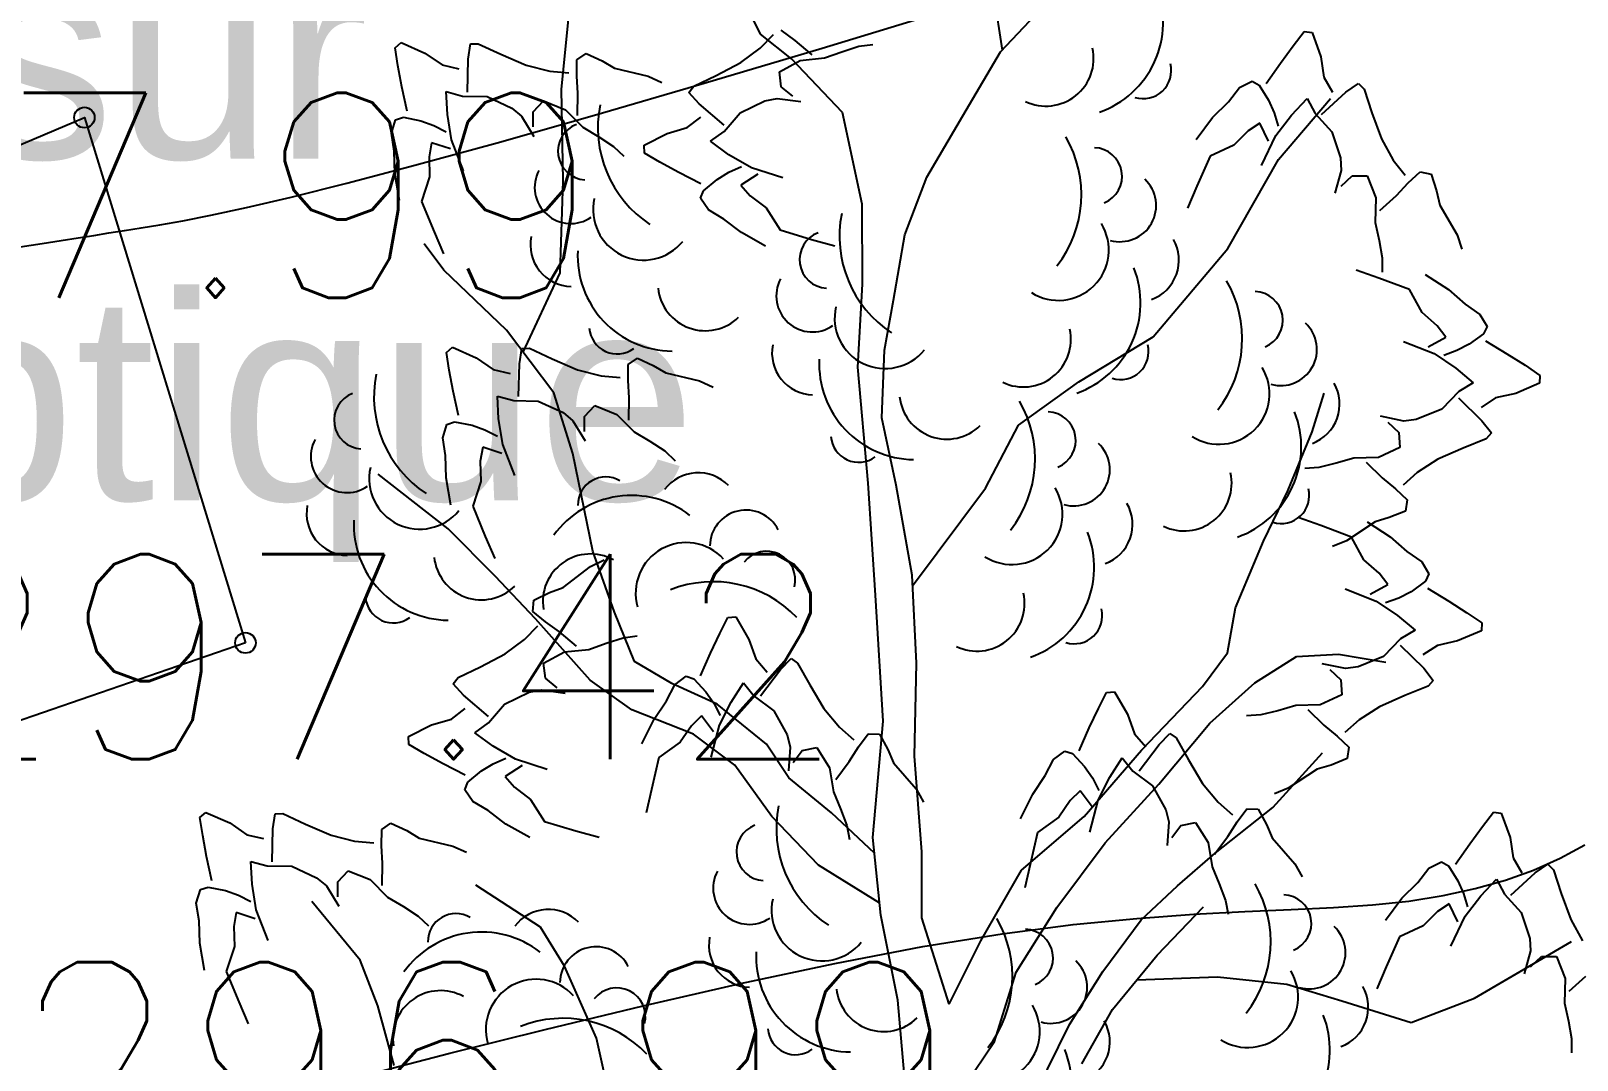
# Model space of a CAD drawing. Extents: x 524954 to 526204, y 9523489 to 9524010.
# Drawn here: x 525997.23 to 526004.77, y 9523774.43 to 9523779.45 of the extents above; entities that cross this region are included whole.
import ezdxf

# ---------------------------------------------------------------- set-up
doc = ezdxf.new("R2010")
doc.units = 0
doc.header["$PDMODE"] = 33
doc.header["$PDSIZE"] = 0.1
doc.linetypes.add('ACAD_ISO12W100', pattern=[21, 12, -3, 0, -3, 0, -3])
doc.linetypes.add('CACHE2', pattern=[4.7625, 3.175, -1.5875])
for name, color, linetype in [('Arbre', 34, 'ACAD_ISO12W100'), ('Bati', 6, 'Continuous'), ('CN_01_00', 3, 'Continuous'), ('CN_02_00', 4, 'Continuous'), ('TopoAlt', 3, 'Continuous'), ('TOPOJIS', 7, 'Continuous'), ('Toponomie', 7, 'CACHE2')]:
    doc.layers.add(name, color=color, linetype=linetype)
doc.styles.add('Simplex 1.0', font='Simplex.shx', dxfattribs={"width": 0.99, "height": 1})
doc.styles.get("Standard").update_dxf_attribs({"font": 'arial.ttf'})

# ---------------------------------------------------------------- blocks, each defined once
blk = doc.blocks.new('TCPOINT M')
at = {"color": 0}
blk.add_point((0, 0), dxfattribs=at)
at = {"layer": 'TopoAlt', "style": 'Simplex 1.0', "width": 0.99}
blk.add_attdef('ALT', (0.15, 0.15), '', height=1, dxfattribs=at)
blk = doc.blocks.new('v088')
at = {"linetype": 'Continuous'}
for p, q in [((0.3448, 10.1217), (0.2693, 10.6145)), ((-1.8059, 9.9306), (-1.7492, 10.4915)), ((-0.8352, 10.1996), (-0.9911, 10.5198)), ((0.3358, 10.1122), (0.6339, 10.4293)), ((-0.8359, 10.1311), (-0.7709, 10.1978)), ((-0.6834, 10.0784), (-0.8352, 10.1996)), ((-0.6662, 10.1688), (-0.7348, 10.218)), ((1.7617, 10.1424), (1.8156, 10.2117)), ((1.8156, 10.2117), (1.8541, 10.2078)), ((1.8541, 10.2078), (1.8964, 10.0886)), ((-2.6162, 10.1323), (-2.587, 10.1577)), ((-2.6028, 10.0456), (-2.6162, 10.1323)), ((-2.587, 10.1577), (-2.4712, 10.1066)), ((-2.4712, 10.1066), (-2.3879, 10.0492)), ((-2.2608, 10.0773), (-2.2494, 10.1511)), ((-2.2494, 10.1511), (-2.2113, 10.1522)), ((-2.2113, 10.1522), (-2.101, 10.101)), ((-1.7301, 10.0737), (-1.6848, 10.1049)), ((-1.6848, 10.1049), (-1.6075, 10.069)), ((-0.9313, 10.0604), (-0.8359, 10.1311)), ((-0.5833, 10.0982), (-0.6662, 10.1688)), ((-0.5231, 10.0829), (-0.4378, 10.1134)), ((-0.4378, 10.1134), (-0.3559, 10.1397)), ((-0.3559, 10.1397), (-0.2873, 10.1487)), ((0.1676, 9.8288), (0.3358, 10.1122)), ((1.7002, 10.0578), (1.7617, 10.1424)), ((-2.5835, 9.9428), (-2.6028, 10.0456)), ((-2.3879, 10.0492), (-2.3057, 10.0298)), ((-2.2643, 9.9167), (-2.2608, 10.0773)), ((-2.101, 10.101), (-1.977, 10.0475)), ((-1.977, 10.0475), (-1.8618, 10.0181)), ((-1.7305, 9.9947), (-1.7301, 10.0737)), ((-1.6075, 10.069), (-1.5466, 10.0327)), ((-1.5466, 10.0327), (-1.3822, 9.9939)), ((-1.0512, 9.9981), (-0.9313, 10.0604)), ((-0.7431, 10.0152), (-0.6418, 10.0712)), ((-0.4354, 9.8162), (-0.6834, 10.0784)), ((-0.6418, 10.0712), (-0.5231, 10.0829)), ((1.631, 9.9578), (1.7002, 10.0578)), ((1.8964, 10.0886), (1.9118, 9.9886)), ((-1.8618, 10.0181), (-1.7691, 10.0099)), ((-1.7254, 9.9105), (-1.7305, 9.9947)), ((-1.3822, 9.9939), (-1.316, 9.9632)), ((-1.1606, 9.945), (-1.0512, 9.9981)), ((-0.7336, 9.9427), (-0.7431, 10.0152)), ((1.5002, 9.9386), (1.5617, 9.9693)), ((1.5617, 9.9693), (1.5963, 9.9501)), ((1.9118, 9.9886), (1.9541, 9.9155)), ((2.0195, 9.9155), (2.081, 9.9578)), ((2.081, 9.9578), (2.1079, 9.9309)), ((-2.5582, 9.8238), (-2.5835, 9.9428)), ((-2.3678, 9.9191), (-2.2883, 9.8969)), ((-2.3619, 9.8077), (-2.3678, 9.9191)), ((-2.2883, 9.8969), (-2.1685, 9.895)), ((-2.1685, 9.895), (-2.0471, 9.8386)), ((-1.7966, 9.483), (-1.8059, 9.9306)), ((-1.7277, 9.8016), (-1.7254, 9.9105)), ((-1.1838, 9.9148), (-1.1606, 9.945)), ((-1.1339, 9.8592), (-1.1838, 9.9148)), ((-0.8138, 9.874), (-0.7533, 9.8858)), ((-0.7533, 9.8858), (-0.6387, 9.8698)), ((-0.677, 9.8958), (-0.7336, 9.9427)), ((1.4463, 9.8693), (1.5002, 9.9386)), ((1.5963, 9.9501), (1.6425, 9.877)), ((1.6425, 9.877), (1.6694, 9.8155)), ((1.6901, 9.587), (1.945, 9.8846)), ((1.7541, 9.8039), (1.831, 9.8847)), ((1.831, 9.8847), (1.8695, 9.8116)), ((1.9002, 9.8078), (2.0195, 9.9155)), ((2.1079, 9.9309), (2.1464, 9.8155)), ((-2.3419, 9.6831), (-2.3619, 9.8077)), ((-2.0471, 9.8386), (-1.9997, 9.7992)), ((-1.9438, 9.7464), (-1.9432, 9.8199)), ((-1.9432, 9.8199), (-1.893, 9.873)), ((-1.893, 9.873), (-1.7856, 9.8299)), ((-1.7856, 9.8299), (-1.7015, 9.7452)), ((-1.0116, 9.755), (-1.1339, 9.8592)), ((-1.0114, 9.724), (-0.9342, 9.8156)), ((-0.9342, 9.8156), (-0.8138, 9.874)), ((-0.339, 9.3704), (-0.4354, 9.8162)), ((-0.0246, 9.5014), (0.1676, 9.8288)), ((1.3694, 9.7924), (1.4463, 9.8693)), ((1.6694, 9.8155), (1.6887, 9.7501)), ((1.6771, 9.7039), (1.7541, 9.8039)), ((1.8695, 9.8116), (1.9502, 9.7232)), ((2.1464, 9.8155), (2.1926, 9.6885)), ((-2.634, 9.7155), (-2.6142, 9.7814)), ((-2.6142, 9.7814), (-2.5764, 9.7933)), ((-2.5764, 9.7933), (-2.4916, 9.7768)), ((-2.4916, 9.7768), (-2.4283, 9.7541)), ((-2.4283, 9.7541), (-2.3676, 9.7232)), ((-1.9997, 9.7992), (-1.9397, 9.7002)), ((-1.7015, 9.7452), (-1.624, 9.6985)), ((-1.2895, 9.7147), (-1.1923, 9.7429)), ((-1.1923, 9.7429), (-1.1254, 9.7944)), ((1.2886, 9.6847), (1.3694, 9.7924)), ((1.5425, 9.727), (1.4733, 9.6578)), ((1.6002, 9.7655), (1.5425, 9.727)), ((1.6425, 9.677), (1.6002, 9.7655)), ((-2.6206, 9.6288), (-2.634, 9.7155)), ((-2.4395, 9.6694), (-2.4511, 9.6011)), ((-2.3461, 9.6395), (-2.4395, 9.6694)), ((-2.2831, 9.5325), (-2.3419, 9.6831)), ((-1.624, 9.6985), (-1.5519, 9.6516)), ((-1.5519, 9.6516), (-1.5015, 9.6041)), ((-1.4022, 9.6572), (-1.2895, 9.7147)), ((-1.401, 9.6186), (-1.4022, 9.6572)), ((-1.0789, 9.6763), (-1.0114, 9.724)), ((-0.9888, 9.6106), (-1.0789, 9.6763)), ((1.4733, 9.6578), (1.3579, 9.6039)), ((1.6079, 9.5578), (1.6771, 9.7039)), ((1.9502, 9.7232), (1.9925, 9.5962)), ((2.1926, 9.6885), (2.2503, 9.5847)), ((-2.6175, 9.52), (-2.6206, 9.6288)), ((-2.4511, 9.6011), (-2.4483, 9.5032)), ((-1.3254, 9.5742), (-1.401, 9.6186)), ((-0.8796, 9.5473), (-0.9888, 9.6106)), ((1.3579, 9.6039), (1.2925, 9.4577)), ((1.4442, 9.1527), (1.6901, 9.587)), ((1.9925, 9.5962), (1.9964, 9.5347)), ((2.2503, 9.5847), (2.308, 9.5116)), ((-2.5946, 9.3874), (-2.6175, 9.52)), ((-2.4483, 9.5032), (-2.4883, 9.3823)), ((-1.2335, 9.5242), (-1.3254, 9.5742)), ((-1.1253, 9.4685), (-1.2335, 9.5242)), ((-1.0467, 9.4905), (-0.9892, 9.5252)), ((-0.9892, 9.5252), (-0.9269, 9.5527)), ((-0.8484, 9.5165), (-0.9306, 9.463)), ((-0.7257, 9.4976), (-0.8796, 9.5473)), ((-0.1306, 9.2193), (-0.0246, 9.5014)), ((1.9964, 9.5347), (1.9656, 9.4231)), ((1.9964, 9.4577), (2.0502, 9.5077)), ((2.0502, 9.5077), (2.1233, 9.5077)), ((2.1233, 9.5077), (2.1656, 9.4)), ((2.3233, 9.4731), (2.381, 9.527)), ((2.381, 9.527), (2.4349, 9.5154)), ((2.4349, 9.5154), (2.4618, 9.4347)), ((-1.8121, 9.0349), (-1.7966, 9.483)), ((-1.1278, 9.3984), (-1.1132, 9.4352)), ((-1.1132, 9.4352), (-1.0467, 9.4905)), ((-0.9306, 9.463), (-0.885, 9.4108)), ((1.2925, 9.4577), (1.2463, 9.35)), ((2.2657, 9.4116), (2.3233, 9.4731)), ((2.4618, 9.4347), (2.4772, 9.3654)), ((-2.4883, 9.3823), (-2.4269, 9.2344)), ((-1.0892, 9.3413), (-1.1278, 9.3984)), ((-0.885, 9.4108), (-0.8073, 9.3511)), ((-0.8073, 9.3511), (-0.7389, 9.2437)), ((-0.337, 8.9787), (-0.339, 9.3704)), ((2.1656, 9.4), (2.1618, 9.2808)), ((2.1849, 9.3385), (2.2657, 9.4116)), ((2.4772, 9.3654), (2.5618, 9.2193)), ((-1.0136, 9.2969), (-1.0892, 9.3413)), ((-0.9273, 9.2307), (-1.0136, 9.2969)), ((2.1618, 9.2808), (2.181, 9.1923)), ((-2.4269, 9.2344), (-2.3802, 9.1269)), ((-0.81, 9.1646), (-0.9273, 9.2307)), ((-0.7389, 9.2437), (-0.5855, 9.1979)), ((-0.5855, 9.1979), (-0.4727, 9.1661)), ((-0.1861, 8.901), (-0.1306, 9.2193)), ((2.5618, 9.2193), (2.5849, 9.15)), ((-2.3783, 9.048), (-2.4742, 9.1766)), ((1.08, 8.7222), (1.4442, 9.1527)), ((2.181, 9.1923), (2.1964, 9.1077)), ((-2.0737, 8.7558), (-2.3783, 9.048)), ((2.1801, 9.009), (2.0697, 9.0483)), ((2.1964, 9.1077), (2.1964, 9.0385)), ((-1.992, 8.6473), (-1.8121, 9.0349)), ((-0.3597, 8.574), (-0.337, 8.9787)), ((2.3301, 8.953), (2.1801, 9.009)), ((2.4064, 9.0272), (2.519, 8.9533)), ((-0.2308, 8.6575), (-0.1861, 8.901)), ((2.3912, 8.8412), (2.3301, 8.953)), ((2.519, 8.9533), (2.6006, 8.8814)), ((2.4646, 8.7765), (2.3912, 8.8412)), ((2.6006, 8.8814), (2.6731, 8.832)), ((2.6731, 8.832), (2.7077, 8.7725)), ((-1.8434, 8.4497), (-2.0737, 8.7558)), ((2.5067, 8.7213), (2.4646, 8.7765)), ((2.7077, 8.7725), (2.6907, 8.7368)), ((-2.3661, 8.6466), (-2.3369, 8.6719)), ((-2.3369, 8.6719), (-2.2212, 8.6209)), ((0.7177, 8.5032), (1.08, 8.7222)), ((2.2998, 8.7005), (2.4501, 8.6406)), ((2.421, 8.6735), (2.5067, 8.7213)), ((2.6207, 8.6861), (2.5609, 8.6554)), ((2.6907, 8.7368), (2.6207, 8.6861)), ((2.7005, 8.7027), (2.8047, 8.6399)), ((-2.3527, 8.5599), (-2.3661, 8.6466)), ((-2.2212, 8.6209), (-2.1379, 8.5634)), ((-2.0108, 8.5916), (-1.9993, 8.6654)), ((-1.9993, 8.6654), (-1.9613, 8.6665)), ((-1.9613, 8.6665), (-1.8509, 8.6153)), ((-1.8509, 8.6153), (-1.7269, 8.5617)), ((-1.4801, 8.5879), (-1.4347, 8.6192)), ((-1.4347, 8.6192), (-1.3575, 8.5833)), ((-0.2426, 8.3277), (-0.2308, 8.6575)), ((2.4501, 8.6406), (2.5548, 8.5702)), ((2.5609, 8.6554), (2.4969, 8.632)), ((2.8047, 8.6399), (2.8931, 8.5838)), ((-2.3334, 8.4571), (-2.3527, 8.5599)), ((-2.1379, 8.5634), (-2.0557, 8.544)), ((-2.0143, 8.4309), (-2.0108, 8.5916)), ((-1.7269, 8.5617), (-1.6118, 8.5324)), ((-1.6118, 8.5324), (-1.519, 8.5242)), ((-1.4805, 8.509), (-1.4801, 8.5879)), ((-1.3575, 8.5833), (-1.2966, 8.547)), ((-1.2966, 8.547), (-1.1322, 8.5082)), ((-0.3105, 8.0091), (-0.3597, 8.574)), ((2.5548, 8.5702), (2.6402, 8.4985)), ((2.8931, 8.5838), (2.9656, 8.5345)), ((2.9656, 8.5345), (2.9641, 8.4958)), ((-2.3082, 8.3381), (-2.3334, 8.4571)), ((-1.7501, 8.1531), (-1.8434, 8.4497)), ((-1.4754, 8.4248), (-1.4805, 8.509)), ((-1.1322, 8.5082), (-1.066, 8.4775)), ((0.4236, 8.2918), (0.7177, 8.5032)), ((1.8546, 8.2596), (1.9129, 8.4473)), ((2.5697, 8.4555), (2.4865, 8.3693)), ((2.6402, 8.4985), (2.5697, 8.4555)), ((2.8478, 8.4461), (2.749, 8.4244)), ((2.9641, 8.4958), (2.8478, 8.4461)), ((-2.1178, 8.4334), (-2.0382, 8.4112)), ((-2.1118, 8.322), (-2.1178, 8.4334)), ((-2.0382, 8.4112), (-1.9184, 8.4092)), ((-1.9184, 8.4092), (-1.7971, 8.3529)), ((-1.6931, 8.3341), (-1.643, 8.3873)), ((-1.643, 8.3873), (-1.5356, 8.3441)), ((-1.4776, 8.3159), (-1.4754, 8.4248)), ((2.4865, 8.3693), (2.3625, 8.3191)), ((2.5678, 8.4245), (2.6828, 8.3123)), ((2.749, 8.4244), (2.6787, 8.3776)), ((-2.384, 8.2298), (-2.3641, 8.2956)), ((-2.3641, 8.2956), (-2.3264, 8.3076)), ((-2.3264, 8.3076), (-2.2415, 8.291)), ((-2.0919, 8.1974), (-2.1118, 8.322)), ((-1.7971, 8.3529), (-1.7497, 8.3134)), ((-1.7497, 8.3134), (-1.6897, 8.2145)), ((-1.6937, 8.2606), (-1.6931, 8.3341)), ((-1.5356, 8.3441), (-1.4515, 8.2595)), ((-0.1735, 7.9995), (-0.2426, 8.3277)), ((2.3013, 8.3113), (2.188, 8.335)), ((2.2245, 8.3065), (2.2778, 8.2559)), ((2.3625, 8.3191), (2.3013, 8.3113)), ((2.6828, 8.3123), (2.7289, 8.2536)), ((-2.3706, 8.1431), (-2.384, 8.2298)), ((-2.2415, 8.291), (-2.1783, 8.2684)), ((-2.1783, 8.2684), (-2.1175, 8.2375)), ((-1.4515, 8.2595), (-1.374, 8.2128)), ((0.2621, 7.9837), (0.4236, 8.2918)), ((1.7363, 7.971), (1.8546, 8.2596)), ((2.2778, 8.2559), (2.2824, 8.183)), ((2.7037, 8.225), (2.591, 8.1793)), ((2.7289, 8.2536), (2.7037, 8.225)), ((-2.3674, 8.0343), (-2.3706, 8.1431)), ((-2.1895, 8.1837), (-2.2011, 8.1153)), ((-2.0961, 8.1537), (-2.1895, 8.1837)), ((-2.0331, 8.0467), (-2.0919, 8.1974)), ((-1.6531, 7.6763), (-1.7501, 8.1531)), ((-1.374, 8.2128), (-1.3019, 8.1659)), ((-1.3019, 8.1659), (-1.2515, 8.1184)), ((2.2824, 8.183), (2.1776, 8.1339)), ((2.591, 8.1793), (2.4672, 8.1253)), ((-2.2011, 8.1153), (-2.1982, 8.0174)), ((1.8878, 8.0848), (1.8187, 8.0804)), ((1.9713, 8.1055), (1.8878, 8.0848)), ((2.0584, 8.1303), (1.9713, 8.1055)), ((2.1776, 8.1339), (2.0584, 8.1303)), ((2.1174, 8.1109), (2.1954, 8.0349)), ((2.4672, 8.1253), (2.3672, 8.0611)), ((-2.3581, 7.786), (-2.6995, 8.0525)), ((-2.3445, 7.9016), (-2.3674, 8.0343)), ((-2.1982, 8.0174), (-2.2383, 7.8966)), ((-0.2742, 7.4626), (-0.3105, 8.0091)), ((-0.0959, 7.5596), (-0.1735, 7.9995)), ((2.1954, 8.0349), (2.2605, 7.9811)), ((2.3672, 8.0611), (2.2979, 7.9989)), ((-0.0934, 7.5087), (0.2621, 7.9837)), ((1.617, 7.726), (1.7363, 7.971)), ((2.2605, 7.9811), (2.3179, 7.927)), ((2.3179, 7.927), (2.3098, 7.8725)), ((-2.2383, 7.8966), (-2.1768, 7.7487)), ((1.8965, 7.8022), (1.7861, 7.8414)), ((2.2308, 7.8405), (2.1627, 7.8208)), ((2.3098, 7.8725), (2.2308, 7.8405)), ((-2.1294, 7.5544), (-2.3581, 7.786)), ((2.0465, 7.7461), (1.8965, 7.8022)), ((2.1627, 7.8208), (2.0222, 7.7271)), ((2.1227, 7.8203), (2.2353, 7.7465)), ((-2.1768, 7.7487), (-2.1302, 7.6412)), ((1.4808, 7.3998), (1.617, 7.726)), ((2.0222, 7.7271), (1.9545, 7.6997)), ((2.1075, 7.6343), (2.0465, 7.7461)), ((2.2353, 7.7465), (2.3169, 7.6746)), ((-1.6632, 7.6026), (-1.5976, 7.6345)), ((-1.5474, 7.38), (-1.6531, 7.6763)), ((2.1809, 7.5696), (2.1075, 7.6343)), ((2.3169, 7.6746), (2.3894, 7.6252)), ((2.3894, 7.6252), (2.424, 7.5657)), ((-1.9323, 7.3471), (-2.1294, 7.5544)), ((-1.7972, 7.4997), (-1.6632, 7.6026)), ((-0.0745, 7.1309), (-0.0959, 7.5596)), ((2.223, 7.5144), (2.1809, 7.5696)), ((2.424, 7.5657), (2.407, 7.5299)), ((-1.9404, 7.4382), (-1.8638, 7.4754)), ((-1.8638, 7.4754), (-1.7972, 7.4997)), ((2.0162, 7.4937), (2.1664, 7.4338)), ((2.1373, 7.4666), (2.223, 7.5144)), ((2.337, 7.4793), (2.2772, 7.4485)), ((2.407, 7.5299), (2.337, 7.4793)), ((2.4169, 7.4959), (2.521, 7.4331)), ((-1.9448, 7.3833), (-1.9404, 7.4382)), ((-0.2365, 6.8477), (-0.2742, 7.4626)), ((1.4418, 7.1813), (1.4808, 7.3998)), ((2.1664, 7.4338), (2.2711, 7.3633)), ((2.2772, 7.4485), (2.2132, 7.4252)), ((2.521, 7.4331), (2.6094, 7.377)), ((-1.985, 7.2461), (-1.9201, 7.3129)), ((-1.8839, 7.3331), (-1.9448, 7.3833)), ((-1.6648, 7.048), (-1.9323, 7.3471)), ((-1.8154, 7.2839), (-1.8839, 7.3331)), ((-1.4491, 7.1395), (-1.5474, 7.38)), ((-1.0336, 7.2746), (-0.9936, 7.3527)), ((-0.9936, 7.3527), (-0.9551, 7.3561)), ((-0.9551, 7.3561), (-0.8913, 7.2468)), ((2.2711, 7.3633), (2.3565, 7.2916)), ((2.6094, 7.377), (2.6819, 7.3276)), ((2.6819, 7.3276), (2.6805, 7.289)), ((-2.0805, 7.1754), (-1.985, 7.2461)), ((-1.7325, 7.2133), (-1.8154, 7.2839)), ((-1.587, 7.2285), (-1.5051, 7.2548)), ((-1.5051, 7.2548), (-1.4365, 7.2638)), ((-1.0783, 7.18), (-1.0336, 7.2746)), ((-0.8913, 7.2468), (-0.8575, 7.1514)), ((2.286, 7.2486), (2.2028, 7.1624)), ((2.3565, 7.2916), (2.286, 7.2486)), ((2.5641, 7.2392), (2.4653, 7.2176)), ((2.6805, 7.289), (2.5641, 7.2392)), ((-2.2004, 7.1132), (-2.0805, 7.1754)), ((-1.8923, 7.1303), (-1.791, 7.1862)), ((-1.791, 7.1862), (-1.6722, 7.1979)), ((-1.6722, 7.1979), (-1.587, 7.2285)), ((-1.1277, 7.0688), (-1.0783, 7.18)), ((1.3209, 7.0171), (1.4418, 7.1813)), ((1.5755, 7.0348), (1.778, 7.1634)), ((1.778, 7.1634), (1.983, 7.1739)), ((1.983, 7.1739), (2.2139, 7.1352)), ((2.2028, 7.1624), (2.0788, 7.1122)), ((2.2841, 7.2177), (2.3991, 7.1055)), ((2.4653, 7.2176), (2.395, 7.1707)), ((-2.3098, 7.06), (-2.2004, 7.1132)), ((-1.8828, 7.0578), (-1.8923, 7.1303)), ((-1.2665, 7.0314), (-1.4491, 7.1395)), ((-0.8575, 7.1514), (-0.8023, 7.0875)), ((-0.8351, 6.9716), (-0.7381, 7.0997)), ((-0.7381, 7.0997), (-0.6855, 7.1528)), ((-0.6855, 7.1528), (-0.654, 7.1313)), ((-0.654, 7.1313), (-0.5947, 7.0251)), ((-0.0837, 6.6768), (-0.0745, 7.1309)), ((2.0176, 7.1045), (1.9044, 7.1282)), ((1.9408, 7.0996), (1.9941, 7.049)), ((2.0788, 7.1122), (2.0176, 7.1045)), ((2.3991, 7.1055), (2.4452, 7.0467)), ((-2.333, 7.0298), (-2.3098, 7.06)), ((-2.283, 6.9743), (-2.333, 7.0298)), ((-1.8262, 7.0109), (-1.8828, 7.0578)), ((-1.4628, 6.9029), (-1.6648, 7.048)), ((-1.2925, 6.9474), (-1.2526, 7.0255)), ((-1.0467, 6.9303), (-1.2665, 7.0314)), ((-1.2526, 7.0255), (-1.1978, 7.0672)), ((-1.1978, 7.0672), (-1.1602, 7.0548)), ((-1.1602, 7.0548), (-1.1012, 6.9916)), ((-0.978, 6.9406), (-0.9175, 7.0343)), ((-0.9175, 7.0343), (-0.8661, 6.9697)), ((-0.5947, 7.0251), (-0.5257, 6.909)), ((1.0227, 6.7061), (1.3209, 7.0171)), ((1.3557, 6.8374), (1.5755, 7.0348)), ((1.9941, 7.049), (1.9988, 6.9761)), ((2.4201, 7.0181), (2.3073, 6.9725)), ((2.4452, 7.0467), (2.4201, 7.0181)), ((-2.1607, 6.8701), (-2.283, 6.9743)), ((-2.0833, 6.9307), (-1.963, 6.9891)), ((-1.963, 6.9891), (-1.9025, 7.0009)), ((-1.9025, 7.0009), (-1.7879, 6.9849)), ((-1.3538, 6.8575), (-1.2925, 6.9474)), ((-1.1012, 6.9916), (-1.0633, 6.9361)), ((-1.0633, 6.9361), (-1.0322, 6.8755)), ((-1.0349, 6.828), (-0.978, 6.9406)), ((-0.8661, 6.9697), (-0.7702, 6.8978)), ((0.8128, 6.9092), (0.8527, 6.9872)), ((0.8527, 6.9872), (0.8913, 6.9906)), ((0.8913, 6.9906), (0.9551, 6.8814)), ((1.9988, 6.9761), (1.8939, 6.9271)), ((2.3073, 6.9725), (2.1835, 6.9184)), ((-2.3415, 6.858), (-2.2745, 6.9095)), ((-2.1606, 6.8391), (-2.0833, 6.9307)), ((-1.1618, 6.7848), (-1.4628, 6.9029)), ((-1.122, 6.8741), (-1.1715, 6.8255)), ((-1.0639, 6.7951), (-1.122, 6.8741)), ((-0.8063, 6.7363), (-1.0467, 6.9303)), ((-0.7702, 6.8978), (-0.705, 6.781)), ((-0.5257, 6.909), (-0.4496, 6.8178)), ((0.7681, 6.8145), (0.8128, 6.9092)), ((0.9551, 6.8814), (0.9888, 6.786)), ((1.6041, 6.8779), (1.535, 6.8736)), ((1.6876, 6.8986), (1.6041, 6.8779)), ((1.7747, 6.9234), (1.6876, 6.8986)), ((1.8939, 6.9271), (1.7747, 6.9234)), ((1.8337, 6.904), (1.9118, 6.828)), ((2.1835, 6.9184), (2.0835, 6.8543)), ((-2.5514, 6.7723), (-2.4387, 6.8298)), ((-2.4387, 6.8298), (-2.3415, 6.858)), ((-2.228, 6.7914), (-2.1606, 6.8391)), ((-2.1379, 6.7256), (-2.228, 6.7914)), ((-1.413, 6.7366), (-1.3538, 6.8575)), ((-1.1715, 6.8255), (-1.2266, 6.7446)), ((-1.0757, 6.6715), (-1.0349, 6.828)), ((-0.4496, 6.8178), (-0.3793, 6.7567)), ((-0.357, 6.7218), (-0.3104, 6.7855)), ((-0.3104, 6.7855), (-0.2553, 6.7842)), ((-0.2869, 6.2807), (-0.2365, 6.8477)), ((0.7187, 6.7034), (0.7681, 6.8145)), ((0.9888, 6.786), (1.0441, 6.7221)), ((1.107, 6.54), (1.3557, 6.8374)), ((1.1083, 6.7343), (1.1609, 6.7873)), ((1.1609, 6.7873), (1.1923, 6.7659)), ((1.9118, 6.828), (1.9768, 6.7743)), ((2.0835, 6.8543), (2.0142, 6.7921)), ((-2.5502, 6.7337), (-2.5514, 6.7723)), ((-2.4746, 6.6893), (-2.5502, 6.7337)), ((-2.0288, 6.6624), (-2.1379, 6.7256)), ((-1.2266, 6.7446), (-1.3299, 6.6702)), ((-0.9597, 6.6336), (-1.1618, 6.7848)), ((-0.6972, 6.5707), (-0.8063, 6.7363)), ((-0.705, 6.781), (-0.6897, 6.7213)), ((-0.6897, 6.7213), (-0.6991, 6.6059)), ((-0.6318, 6.7049), (-0.56, 6.7185)), ((-0.56, 6.7185), (-0.4983, 6.6206)), ((-0.4022, 6.6506), (-0.357, 6.7218)), ((-0.2553, 6.7842), (-0.2138, 6.7099)), ((-0.2138, 6.7099), (-0.1857, 6.6447)), ((1.0112, 6.6062), (1.1083, 6.7343)), ((1.1923, 6.7659), (1.2517, 6.6597)), ((1.9768, 6.7743), (2.0342, 6.7201)), ((2.0342, 6.7201), (2.0261, 6.6656)), ((-2.3827, 6.6392), (-2.4746, 6.6893)), ((-2.2745, 6.5836), (-2.3827, 6.6392)), ((-2.1959, 6.6055), (-2.1384, 6.6402)), ((-2.1384, 6.6402), (-2.076, 6.6678)), ((-1.8748, 6.6127), (-2.0288, 6.6624)), ((-1.3299, 6.6702), (-1.3669, 6.5144)), ((-0.6753, 6.6457), (-0.6318, 6.7049)), ((-0.4679, 6.5637), (-0.4022, 6.6506)), ((-0.1857, 6.6447), (-0.0753, 6.5169)), ((-0.0491, 6.2111), (-0.0837, 6.6768)), ((0.5538, 6.582), (0.5938, 6.6601)), ((0.5938, 6.6601), (0.6485, 6.7018)), ((0.6485, 6.7018), (0.6861, 6.6893)), ((0.6861, 6.6893), (0.7451, 6.6262)), ((0.7433, 6.3831), (1.0227, 6.7061)), ((0.8684, 6.5752), (0.9289, 6.6689)), ((0.9289, 6.6689), (0.9803, 6.6043)), ((1.2517, 6.6597), (1.3207, 6.5436)), ((1.6628, 6.4272), (1.906, 6.6935)), ((2.0261, 6.6656), (1.9472, 6.6337)), ((-2.2624, 6.5503), (-2.1959, 6.6055)), ((-1.9976, 6.6315), (-2.0798, 6.5781)), ((-2.0798, 6.5781), (-2.0342, 6.5259)), ((-0.7803, 6.3824), (-0.9597, 6.6336)), ((-0.4884, 6.4009), (-0.6972, 6.5707)), ((-0.4983, 6.6206), (-0.4798, 6.5027)), ((0.4926, 6.4921), (0.5538, 6.582)), ((0.7451, 6.6262), (0.7831, 6.5707)), ((0.7831, 6.5707), (0.8142, 6.5101)), ((0.8114, 6.4626), (0.8684, 6.5752)), ((0.9803, 6.6043), (1.0762, 6.5324)), ((1.879, 6.6139), (1.7385, 6.5203)), ((1.9472, 6.6337), (1.879, 6.6139)), ((-2.2769, 6.5134), (-2.2624, 6.5503)), ((-2.2384, 6.4564), (-2.2769, 6.5134)), ((-2.0342, 6.5259), (-1.9565, 6.4662)), ((-1.3669, 6.5144), (-1.3922, 6.3999)), ((-0.4798, 6.5027), (-0.4444, 6.4194)), ((-0.0753, 6.5169), (-0.0397, 6.4532)), ((0.4333, 6.3712), (0.4926, 6.4921)), ((0.7244, 6.5087), (0.6749, 6.4601)), ((0.7824, 6.4297), (0.7244, 6.5087)), ((0.8455, 6.2546), (1.107, 6.54)), ((1.0762, 6.5324), (1.1414, 6.4156)), ((1.3207, 6.5436), (1.3968, 6.4523)), ((1.7385, 6.5203), (1.6708, 6.4929)), ((-2.1628, 6.412), (-2.2384, 6.4564)), ((-2.0765, 6.3457), (-2.1628, 6.412)), ((-1.9565, 6.4662), (-1.8881, 6.3588)), ((-0.4444, 6.4194), (-0.4135, 6.3391)), ((0.6749, 6.4601), (0.6198, 6.3792)), ((0.7707, 6.306), (0.8114, 6.4626)), ((1.1414, 6.4156), (1.1567, 6.3559)), ((1.3814, 6.2037), (1.6628, 6.4272)), ((1.3968, 6.4523), (1.4671, 6.3913)), ((1.4894, 6.3564), (1.536, 6.4201)), ((1.536, 6.4201), (1.5911, 6.4188)), ((1.5911, 6.4188), (1.6326, 6.3444)), ((-3.5682, 6.3771), (-3.539, 6.4025)), ((-3.5548, 6.2904), (-3.5682, 6.3771)), ((-3.539, 6.4025), (-3.4232, 6.3514)), ((-3.4232, 6.3514), (-3.3399, 6.2939)), ((-3.2129, 6.3221), (-3.2014, 6.3959)), ((-3.2014, 6.3959), (-3.1633, 6.397)), ((-3.1633, 6.397), (-3.053, 6.3458)), ((-3.053, 6.3458), (-2.929, 6.2922)), ((-2.6821, 6.3185), (-2.6368, 6.3497)), ((-2.6368, 6.3497), (-2.5596, 6.3138)), ((-1.9592, 6.2797), (-2.0765, 6.3457)), ((-1.8881, 6.3588), (-1.7347, 6.313)), ((-0.5514, 6.1446), (-0.7803, 6.3824)), ((-0.2789, 6.2036), (-0.4884, 6.4009)), ((-0.4135, 6.3391), (-0.4006, 6.2711)), ((0.4379, 6.1217), (0.7433, 6.3831)), ((0.6198, 6.3792), (0.5164, 6.3047)), ((1.1567, 6.3559), (1.1472, 6.2405)), ((1.171, 6.2803), (1.2146, 6.3394)), ((1.2146, 6.3394), (1.2864, 6.3531)), ((1.2864, 6.3531), (1.3481, 6.2552)), ((1.4442, 6.2852), (1.4894, 6.3564)), ((1.6326, 6.3444), (1.6606, 6.2793)), ((2.6234, 6.2497), (2.6849, 6.3343)), ((2.6849, 6.3343), (2.7388, 6.4036)), ((2.7388, 6.4036), (2.7772, 6.3997)), ((2.7772, 6.3997), (2.8196, 6.2805)), ((-3.5355, 6.1876), (-3.5548, 6.2904)), ((-3.3399, 6.2939), (-3.2577, 6.2746)), ((-3.2164, 6.1615), (-3.2129, 6.3221)), ((-2.929, 6.2922), (-2.8139, 6.2629)), ((-2.8139, 6.2629), (-2.7211, 6.2547)), ((-2.6826, 6.2395), (-2.6821, 6.3185)), ((-2.5596, 6.3138), (-2.4986, 6.2775)), ((-2.4986, 6.2775), (-2.3343, 6.2387)), ((-1.7347, 6.313), (-1.6219, 6.2812)), ((-0.2479, 5.9022), (-0.2869, 6.2807)), ((0.5164, 6.3047), (0.4795, 6.1489)), ((1.3784, 6.1983), (1.4442, 6.2852)), ((1.6606, 6.2793), (1.771, 6.1515)), ((2.8196, 6.2805), (2.8349, 6.1805)), ((-3.5103, 6.0686), (-3.5355, 6.1876)), ((-2.6774, 6.1553), (-2.6826, 6.2395)), ((-2.3343, 6.2387), (-2.2681, 6.208)), ((-0.0486, 5.8877), (-0.0491, 6.2111)), ((0.6096, 5.9388), (0.8455, 6.2546)), ((1.1982, 6.0444), (1.3814, 6.2037)), ((1.3481, 6.2552), (1.3665, 6.1373)), ((2.5541, 6.1497), (2.6234, 6.2497)), ((-3.3198, 6.1639), (-3.2403, 6.1417)), ((-3.3139, 6.0525), (-3.3198, 6.1639)), ((-3.2403, 6.1417), (-3.1205, 6.1398)), ((-3.1205, 6.1398), (-2.9991, 6.0834)), ((-2.8952, 6.0647), (-2.845, 6.1178)), ((-2.845, 6.1178), (-2.7377, 6.0747)), ((-2.6797, 6.0464), (-2.6774, 6.1553)), ((-0.2539, 5.9607), (-0.5514, 6.1446)), ((0.2399, 5.7756), (0.4379, 6.1217)), ((0.4795, 6.1489), (0.4542, 6.0345)), ((1.3665, 6.1373), (1.4019, 6.054)), ((1.771, 6.1515), (1.8066, 6.0878)), ((2.3695, 6.0612), (2.4234, 6.1305)), ((2.4234, 6.1305), (2.4849, 6.1612)), ((2.4849, 6.1612), (2.5195, 6.142)), ((2.5195, 6.142), (2.5657, 6.0689)), ((2.8234, 5.9997), (2.9427, 6.1074)), ((2.8349, 6.1805), (2.8773, 6.1074)), ((2.9427, 6.1074), (3.0042, 6.1497)), ((3.0042, 6.1497), (3.0311, 6.1228)), ((3.0311, 6.1228), (3.0696, 6.0074)), ((-3.5662, 6.0262), (-3.5284, 6.0381)), ((-3.5284, 6.0381), (-3.4436, 6.0215)), ((-3.294, 5.9279), (-3.3139, 6.0525)), ((-2.9991, 6.0834), (-2.9517, 6.044)), ((-2.9517, 6.044), (-2.8917, 5.945)), ((-2.8958, 5.9912), (-2.8952, 6.0647)), ((-2.7377, 6.0747), (-2.6536, 5.99)), ((-1.9071, 5.8427), (-2.2223, 6.0475)), ((1.0213, 5.879), (1.1982, 6.0444)), ((1.4019, 6.054), (1.4328, 5.9737)), ((2.2926, 5.9843), (2.3695, 6.0612)), ((2.5657, 6.0689), (2.5926, 6.0074)), ((2.6772, 5.9958), (2.7542, 6.0766)), ((2.7542, 6.0766), (2.7926, 6.0035)), ((-3.5861, 5.9603), (-3.5662, 6.0262)), ((-3.5727, 5.8736), (-3.5861, 5.9603)), ((-3.4436, 6.0215), (-3.3804, 5.9989)), ((-3.3804, 5.9989), (-3.3196, 5.968)), ((-2.7868, 5.6812), (-3.0229, 5.9686)), ((-2.6536, 5.99), (-2.576, 5.9433)), ((1.4328, 5.9737), (1.4458, 5.9057)), ((2.2118, 5.8766), (2.2926, 5.9843)), ((2.5234, 5.9574), (2.4657, 5.9189)), ((2.5657, 5.8689), (2.5234, 5.9574)), ((2.5926, 6.0074), (2.6118, 5.942)), ((2.6003, 5.8958), (2.6772, 5.9958)), ((2.7926, 6.0035), (2.8734, 5.9151)), ((3.0696, 6.0074), (3.1158, 5.8804)), ((-3.3915, 5.9142), (-3.4031, 5.8459)), ((-3.2981, 5.8843), (-3.3915, 5.9142)), ((-3.2352, 5.7773), (-3.294, 5.9279)), ((-2.576, 5.9433), (-2.5039, 5.8964)), ((-2.5039, 5.8964), (-2.4536, 5.8489)), ((-0.1646, 5.4873), (-0.2479, 5.9022)), ((0.0846, 5.4676), (-0.0486, 5.8877)), ((0.4109, 5.6237), (0.6096, 5.9388)), ((1.0995, 5.7065), (1.3247, 5.9413)), ((2.4657, 5.9189), (2.3964, 5.8497)), ((2.5311, 5.7497), (2.6003, 5.8958)), ((2.8734, 5.9151), (2.9157, 5.7881)), ((3.1158, 5.8804), (3.1734, 5.7766)), ((-3.5695, 5.7648), (-3.5727, 5.8736)), ((-3.4031, 5.8459), (-3.4003, 5.748)), ((-1.7911, 5.6523), (-1.9071, 5.8427)), ((0.8338, 5.6263), (1.0213, 5.879)), ((2.3964, 5.8497), (2.281, 5.7958)), ((-3.5466, 5.6322), (-3.5695, 5.7648)), ((-3.4003, 5.748), (-3.4403, 5.6271)), ((0.0846, 5.4676), (0.2399, 5.7756)), ((2.281, 5.7958), (2.2156, 5.6496)), ((2.6462, 5.4963), (3.1193, 5.7735)), ((2.9157, 5.7881), (2.9196, 5.7266)), ((-2.7013, 5.4591), (-2.7868, 5.6812)), ((0.8812, 5.4407), (1.0995, 5.7065)), ((2.9196, 5.7266), (2.8888, 5.615)), ((2.9196, 5.6496), (2.9734, 5.6996)), ((2.9734, 5.6996), (3.0465, 5.6996)), ((3.0465, 5.6996), (3.0888, 5.5919)), ((-3.4403, 5.6271), (-3.3789, 5.4792)), ((-1.6346, 5.3011), (-1.7911, 5.6523)), ((0.3061, 5.2857), (0.4109, 5.6237)), ((0.6713, 5.3679), (0.8338, 5.6263)), ((1.0006, 5.5861), (1.394, 5.6007)), ((1.394, 5.6007), (1.7306, 5.5642)), ((2.2156, 5.6496), (2.1695, 5.5419)), ((3.0888, 5.5919), (3.085, 5.4727)), ((3.1081, 5.5304), (3.1888, 5.6035)), ((1.7306, 5.5642), (1.9997, 5.4827)), ((-3.3789, 5.4792), (-3.3323, 5.3717)), ((-2.6206, 5.1685), (-2.7013, 5.4591)), ((-0.1073, 4.8293), (-0.1646, 5.4873)), ((0.7312, 5.1764), (0.8812, 5.4407)), ((1.9997, 5.4827), (2.3377, 5.3779)), ((2.3377, 5.3779), (2.6462, 5.4963)), ((3.085, 5.4727), (3.1042, 5.3842)), ((0.5102, 5.0412), (0.6713, 5.3679)), ((3.1042, 5.3842), (3.1196, 5.2996)), ((-1.5592, 4.9668), (-1.6346, 5.3011)), ((0.1613, 5.0712), (0.3061, 5.2857)), ((3.1196, 5.2996), (3.1196, 5.2304))]:
    blk.add_line(p, q, dxfattribs=at)
for centre, major_axis, start_param, end_param in [((0.6623, 10.2582), (-0.3298, 0.3298), 2.69514, 4.302022), ((0.5573, 10.0804), (0.1641, 0.1641), 3.478918, 5.717341), ((1.0314, 10.0206), (0.0964, 0.0964), 3.62262, 5.745019), ((-1.0632, 9.7428), (0.3995, 0.3995), 2.158504, 3.344219), ((-1.6825, 9.6282), (-0.099, 0.099), -0.421529, 2.292047), ((0.1648, 9.4153), (0.3995, 0.3995), 4.836335, 6.022049), ((0.7881, 9.5054), (-0.099, 0.099), 2.746913, 5.46049), ((-1.7599, 9.4514), (-0.1246, 0.1246), 0.293965, 2.957824), ((0.9181, 9.3628), (0.1246, 0.1246), 3.651933, 6.315792), ((-1.4053, 9.3432), (0.1741, 0.1741), 2.133893, 4.816631), ((0.1148, 9.2139), (-0.3995, 0.3995), 0.587708, 1.773422), ((0.617, 9.1466), (-0.1741, 0.1741), 1.793126, 4.475865), ((-1.7527, 9.1724), (-0.1445, 0.1445), 0.590553, 2.325666), ((-0.5045, 9.0993), (0.099, 0.099), 1.149268, 3.862844), ((1.0008, 9.0963), (-0.1445, 0.1445), 2.713295, 4.448408), ((-1.2605, 9.1191), (0.3298, 0.3298), 2.307735, 3.914618), ((0.5518, 8.8878), (-0.3298, 0.3298), 2.69514, 4.302022), ((-0.5819, 8.9225), (0.1246, 0.1246), 1.864761, 4.52862), ((0.9486, 8.7133), (-0.3995, 0.3995), 3.265538, 4.451253), ((-1.1039, 8.9843), (0.1641, 0.1641), 2.463212, 4.701636), ((1.5719, 8.8034), (0.099, 0.099), 4.31771, 7.031286), ((-0.2273, 8.8143), (0.1741, 0.1741), 2.133893, 4.816631), ((-1.5338, 8.7756), (0.0964, 0.0964), 2.435534, 4.557933), ((0.4467, 8.71), (-0.1641, 0.1641), 1.908121, 4.146545), ((1.7019, 8.6608), (0.1246, 0.1246), 3.651933, 6.315792), ((-0.5746, 8.6435), (0.1445, 0.1445), 2.161349, 3.896462), ((0.9208, 8.6502), (0.0964, 0.0964), 3.62262, 5.745019), ((-0.0825, 8.5902), (0.3298, 0.3298), 2.307735, 3.914618), ((-2.1547, 8.4302), (0.3995, 0.3995), 2.158504, 3.344219), ((1.4008, 8.4446), (0.1741, 0.1741), 3.363922, 6.046661), ((-2.774, 8.3155), (-0.099, 0.099), -0.421529, 2.292047), ((1.7845, 8.3943), (-0.1445, 0.1445), 2.713295, 4.448408), ((0.0741, 8.4554), (0.1641, 0.1641), 2.463212, 4.701636), ((-0.0612, 8.1267), (-0.3995, 0.3995), 3.265538, 4.451253), ((0.5622, 8.2168), (0.099, 0.099), 4.31771, 7.031286), ((1.3355, 8.1858), (-0.3298, 0.3298), 2.69514, 4.302022), ((-2.8514, 8.1388), (-0.1246, 0.1246), 0.293965, 2.957824), ((-0.3558, 8.2467), (0.0964, 0.0964), 2.435534, 4.557933), ((0.6922, 8.0742), (-0.1246, 0.1246), 2.081137, 4.744996), ((-2.4968, 8.0306), (0.1741, 0.1741), 2.133893, 4.816631), ((-1.5891, 7.9031), (0.0964, 0.0964), 0.254619, 2.377018), ((-1.1385, 7.8551), (-0.1445, 0.1445), 4.692823, 6.427936), ((1.2305, 8.008), (0.1641, 0.1641), 3.478918, 5.717341), ((-1.4642, 7.4823), (0.3298, 0.3298), 0.12682, 1.733702), ((0.391, 7.858), (0.1741, 0.1741), 3.363922, 6.046661), ((1.7045, 7.9482), (-0.0964, 0.0964), 2.051824, 4.174223), ((-2.8441, 7.8598), (-0.1445, 0.1445), 0.590553, 2.325666), ((-0.9057, 7.7012), (0.1246, 0.1246), 5.967031, 8.63089), ((0.7748, 7.8077), (-0.1445, 0.1445), 2.713295, 4.448408), ((-2.352, 7.8064), (0.3298, 0.3298), 2.307735, 3.914618), ((0.3258, 7.5992), (0.3298, 0.3298), 4.265936, 5.872819), ((-1.1975, 7.4726), (-0.1741, 0.1741), 4.665366, 7.348105), ((-0.8052, 7.5365), (-0.099, 0.099), 3.680741, 6.394318), ((-2.1954, 7.6717), (0.1641, 0.1641), 2.463212, 4.701636), ((-1.6643, 7.4312), (-0.1641, 0.1641), -1.288499, 0.949924), ((-1.0661, 6.9632), (-0.3995, 0.3995), 4.689978, 5.875693), ((0.2207, 7.4214), (0.1641, 0.1641), 3.478918, 5.717341), ((-2.6253, 7.463), (0.0964, 0.0964), 2.435534, 4.557933), ((0.6948, 7.3616), (-0.0964, 0.0964), 2.051824, 4.174223), ((-0.1929, 6.3242), (-0.3995, 0.3995), 0.587708, 1.773422), ((-0.8122, 6.2095), (-0.099, 0.099), -0.421529, 2.292047), ((-0.8896, 6.0328), (0.1246, 0.1246), 1.864761, 4.52862), ((1.088, 5.7707), (-0.3995, 0.3995), 3.265538, 4.451253), ((-0.535, 5.9246), (0.1741, 0.1741), 2.133893, 4.816631), ((1.7113, 5.8608), (0.099, 0.099), 4.31771, 7.031286), ((-2.32, 5.773), (0.0964, 0.0964), 0.254619, 2.377018), ((-1.8693, 5.7251), (0.1445, 0.1445), 6.263619, 7.998733), ((-0.1718, 5.6024), (0.3995, 0.3995), 4.836335, 6.022049), ((-2.1951, 5.3523), (0.3298, 0.3298), 0.12682, 1.733702), ((0.4516, 5.6925), (0.099, 0.099), 4.31771, 7.031286), ((1.8413, 5.7182), (-0.1246, 0.1246), 2.081137, 4.744996), ((-1.6366, 5.5711), (-0.1246, 0.1246), 4.396235, 7.060094), ((-0.8824, 5.7538), (-0.1445, 0.1445), 0.590553, 2.325666), ((-0.3902, 5.7004), (0.3298, 0.3298), 2.307735, 3.914618), ((0.5816, 5.5499), (0.1246, 0.1246), 3.651933, 6.315792), ((-1.9284, 5.3425), (0.1741, 0.1741), 6.236163, 8.918901), ((1.5402, 5.502), (0.1741, 0.1741), 3.363922, 6.046661), ((-2.3952, 5.3012), (-0.1641, 0.1641), -1.288499, 0.949924), ((-1.536, 5.4064), (0.099, 0.099), 5.251538, 7.965114), ((-0.2336, 5.5657), (-0.1641, 0.1641), 0.892416, 3.130839), ((1.924, 5.4517), (-0.1445, 0.1445), 2.713295, 4.448408), ((-1.7969, 4.8332), (0.3995, 0.3995), 6.260774, 7.446489), ((0.2804, 5.3337), (0.1741, 0.1741), 3.363922, 6.046661), ((0.6642, 5.2834), (-0.1445, 0.1445), 2.713295, 4.448408), ((1.4749, 5.2432), (0.3298, 0.3298), 4.265936, 5.872819), ((-0.6635, 5.357), (0.0964, 0.0964), 2.435534, 4.557933), ((0.2152, 5.0749), (-0.3298, 0.3298), 2.69514, 4.302022)]:
    blk.add_ellipse(centre, major_axis=major_axis, ratio=1, start_param=start_param, end_param=end_param, dxfattribs=at)

msp = doc.modelspace()

# ---------------------------------------------------------------- linework, layer by layer
at = {"layer": 'Bati', "flags": 128}
msp.add_lwpolyline([(525998.2741, 9523776.4602), (525996.4816, 9523775.8423), (525995.3984, 9523778.1374), (525997.489, 9523779.0228), (525997.489, 9523779.0228)], close=True, dxfattribs=at)
at = {"layer": 'CN_01_00', "elevation": 297, "flags": 128}
msp.add_lwpolyline([(525998.8331, 9523774.3458), (525999.2714, 9523774.4582), (525999.7363, 9523774.5746), (526000.2135, 9523774.6898), (526000.6888, 9523774.7989), (526001.1478, 9523774.8969), (526001.5764, 9523774.9789), (526001.9635, 9523775.0412), (526002.3099, 9523775.0859), (526002.62, 9523775.1166), (526002.8978, 9523775.1368), (526003.1475, 9523775.1498), (526003.3733, 9523775.1594), (526003.5791, 9523775.1688), (526003.7693, 9523775.1818), (526003.9473, 9523775.2011), (526004.1143, 9523775.2276), (526004.2709, 9523775.2614), (526004.4177, 9523775.3029), (526004.5552, 9523775.3522), (526004.6839, 9523775.4096), (526004.8046, 9523775.4752)], dxfattribs=at)
at = {"layer": 'CN_02_00', "elevation": 298, "flags": 128}
msp.add_lwpolyline([(525997.1755, 9523778.3924), (525997.2831, 9523778.4084), (525997.3761, 9523778.4227), (525997.4585, 9523778.4357), (525997.5345, 9523778.4479), (525997.6082, 9523778.4599), (525997.6838, 9523778.4722), (525997.7652, 9523778.4854), (525997.8574, 9523778.5003), (525997.9682, 9523778.5197), (525998.1061, 9523778.5465), (525998.2797, 9523778.5839), (525998.4974, 9523778.6349), (525998.7678, 9523778.7026), (525999.0995, 9523778.7901), (525999.501, 9523778.9003), (525999.9762, 9523779.0351), (526000.5108, 9523779.1906), (526001.0862, 9523779.3616), (526001.6835, 9523779.5429)], dxfattribs=at)

# ---------------------------------------------------------------- block references
at = {"layer": 'Arbre'}
msp.add_blockref('v088', (526001.6205, 9523769.2307), dxfattribs=at)
at = {"layer": 'TOPOJIS'}
ref = msp.add_blockref('TCPOINT M', (525995.3197, 9523778.0941, 297.99), dxfattribs=at)
ref.add_attrib('ALT', '297.99', (525995.3697, 9523778.1441, 297.99), dxfattribs={"layer": 'TopoAlt', "height": 1, "style": 'Simplex 1.0', "width": 0.99})
for p in [(525997.489, 9523779.0228, 298.14), (525998.2741, 9523776.4602, 297.49)]:
    msp.add_blockref('TCPOINT M', p, dxfattribs=at)
ref = msp.add_blockref('TCPOINT M', (525996.4816, 9523775.8423, 297.42), dxfattribs=at)
ref.add_attrib('ALT', '297.42', (525996.5316, 9523775.8923, 297.42), dxfattribs={"layer": 'TopoAlt', "height": 1, "style": 'Simplex 1.0', "width": 0.99})
ref = msp.add_blockref('TCPOINT M', (525997.0644, 9523773.8528, 296.99), dxfattribs=at)
ref.add_attrib('ALT', '296.99', (525997.1144, 9523773.9028, 296.99), dxfattribs={"layer": 'TopoAlt', "height": 1, "style": 'Simplex 1.0', "width": 0.99})

# ---------------------------------------------------------------- texts
at = {"layer": 'Toponomie', "insert": (525974.1934, 9523779.8227), "char_height": 1, "width": 42.682977, "attachment_point": 1}
msp.add_mtext('\\pi18.083;Latrine sur\\P\\pi16.574;Fosse Septique', dxfattribs=at)

doc.saveas('drawing.dxf')
